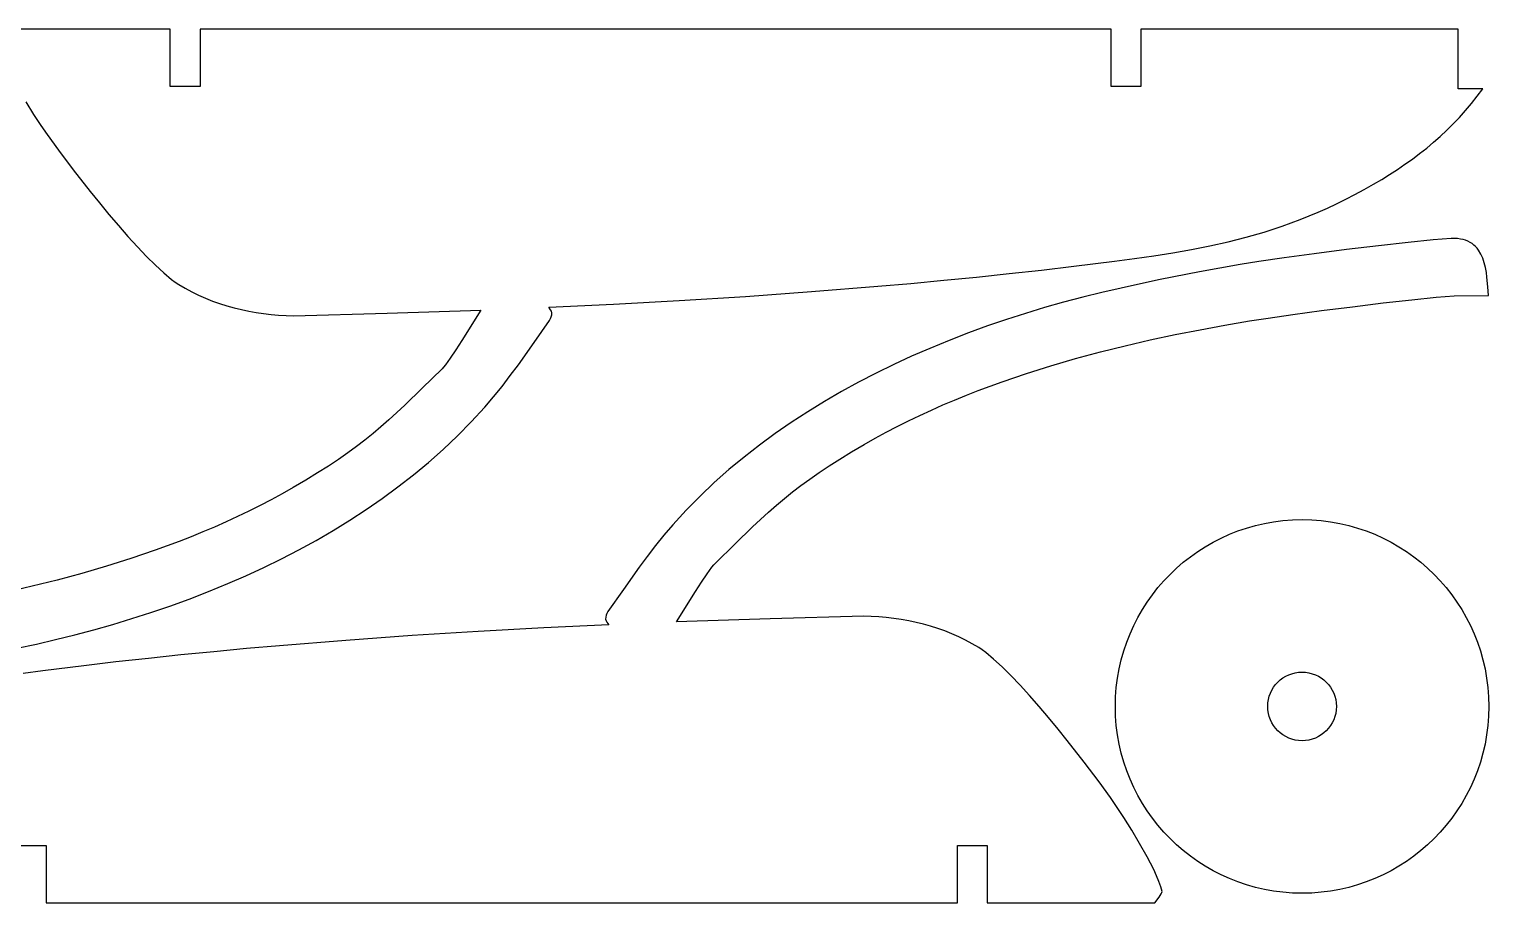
# Model space of a CAD drawing. Extents: x 378 to 958, y 20 to 900.
# Drawn here: x 538.9 to 666.5, y 107.3 to 183.6 of the extents above; entities that cross this region are included whole.
import ezdxf

# ---------------------------------------------------------------- set-up
doc = ezdxf.new("R2010")
doc.units = 0
doc.layers.get('0').update_dxf_attribs({"linetype": 'CONTINUOUS'})

msp = doc.modelspace()

# ---------------------------------------------------------------- linework, layer by layer
at = {"color": 4}
for p, q in [((551.211215, 183.634334), (536.536215, 183.634134)), ((551.211015, 178.635434), (551.211215, 183.634334)), ((553.810715, 183.634334), (553.810615, 178.635534)), ((633.486915, 183.636034), (553.810715, 183.634334)), ((633.487415, 178.637134), (633.486915, 183.636034)), ((663.830515, 183.636534), (636.086415, 183.636034)), ((636.086415, 183.636034), (636.086915, 178.637134)), ((663.831215, 178.438234), (663.830515, 183.636534)), ((553.810615, 178.635534), (551.211015, 178.635434)), ((636.086915, 178.637134), (633.487415, 178.637134)), ((665.989615, 178.438234), (663.831215, 178.438234)), ((664.994018, 177.140166), (665.498371, 177.777435)), ((665.498371, 177.777435), (665.989615, 178.438234)), ((538.569899, 177.282829), (539.256179, 176.193374)), ((539.256179, 176.193374), (539.891761, 175.226864)), ((663.945118, 175.931966), (664.47634, 176.525364)), ((664.47634, 176.525364), (664.994018, 177.140166)), ((539.891761, 175.226864), (540.432915, 174.438134)), ((662.841172, 174.805131), (663.400134, 175.358909)), ((663.400134, 175.358909), (663.945118, 175.931966)), ((540.432915, 174.438134), (541.427138, 173.062501)), ((661.078234, 173.24884), (661.68044, 173.751159)), ((661.68044, 173.751159), (662.268013, 174.269569)), ((662.268013, 174.269569), (662.841172, 174.805131)), ((541.427138, 173.062501), (542.713985, 171.354245)), ((659.829057, 172.288218), (660.461179, 172.761547)), ((660.461179, 172.761547), (661.078234, 173.24884)), ((542.713985, 171.354245), (544.210768, 169.442138)), ((657.840108, 170.941388), (658.518739, 171.379201)), ((658.518739, 171.379201), (659.181649, 171.827791)), ((659.181649, 171.827791), (659.829057, 172.288218)), ((655.616545, 169.631069), (656.434815, 170.093834)), ((656.434815, 170.093834), (657.145539, 170.513286)), ((657.145539, 170.513286), (657.840108, 170.941388)), ((544.210768, 169.442138), (545.012047, 168.44988)), ((653.194536, 168.379948), (653.997, 168.774927)), ((653.997, 168.774927), (654.804138, 169.1917)), ((654.804138, 169.1917), (655.616545, 169.631069)), ((545.012047, 168.44988), (545.834802, 167.454947)), ((545.834802, 167.454947), (546.668698, 166.473436)), ((650.019524, 167.001955), (650.80924, 167.317767)), ((650.80924, 167.317767), (651.601251, 167.652169)), ((651.601251, 167.652169), (652.396151, 168.005963)), ((652.396151, 168.005963), (653.194536, 168.379948)), ((546.668698, 166.473436), (547.5034, 165.521442)), ((646.871713, 165.90858), (648.444598, 166.422895)), ((648.444598, 166.422895), (649.231508, 166.703931)), ((649.231508, 166.703931), (650.019524, 167.001955)), ((547.5034, 165.521442), (548.328571, 164.615062)), ((640.505438, 164.370582), (642.117734, 164.690011)), ((642.117734, 164.690011), (643.71304, 165.048547)), ((643.71304, 165.048547), (645.296113, 165.4526)), ((645.296113, 165.4526), (646.871713, 165.90858)), ((656.866891, 164.704997), (654.063041, 164.367638)), ((659.459974, 164.996338), (656.866891, 164.704997)), ((661.64072, 165.215811), (659.459974, 164.996338)), ((663.207554, 165.337563), (661.64072, 165.215811)), ((663.497409, 165.343691), (663.207554, 165.337563)), ((663.768784, 165.330423), (663.497409, 165.343691)), ((664.022317, 165.298659), (663.768784, 165.330423)), ((664.258644, 165.249296), (664.022317, 165.298659)), ((664.478401, 165.183234), (664.258644, 165.249296)), ((664.682226, 165.101371), (664.478401, 165.183234)), ((664.870754, 165.004605), (664.682226, 165.101371)), ((665.044623, 164.893835), (664.870754, 165.004605)), ((665.204468, 164.76996), (665.044623, 164.893835)), ((665.350927, 164.633878), (665.204468, 164.76996)), ((548.328571, 164.615062), (549.133876, 163.770392)), ((549.133876, 163.770392), (549.908978, 163.003528)), ((633.79119, 163.355751), (635.519028, 163.582844)), ((635.519028, 163.582844), (637.210843, 163.823408)), ((637.210843, 163.823408), (638.871393, 164.08385)), ((638.871393, 164.08385), (640.505438, 164.370582)), ((648.62934, 163.658276), (646.402633, 163.337975)), ((651.25, 164.010114), (648.62934, 163.658276)), ((654.063041, 164.367638), (651.25, 164.010114)), ((665.484635, 164.486488), (665.350927, 164.633878)), ((665.60623, 164.328688), (665.484635, 164.486488)), ((665.815625, 163.985453), (665.60623, 164.328688)), ((665.984204, 163.611363), (665.815625, 163.985453)), ((666.11706, 163.213606), (665.984204, 163.611363)), ((549.908978, 163.003528), (550.643543, 162.330567)), ((550.643543, 162.330567), (551.327233, 161.767603)), ((621.71279, 161.974672), (624.563029, 162.273298)), ((624.563029, 162.273298), (627.395805, 162.587089)), ((627.395805, 162.587089), (630.208415, 162.916334)), ((630.208415, 162.916334), (633.79119, 163.355751)), ((641.22393, 162.426984), (637.75897, 161.748527)), ((644.771454, 163.075063), (641.22393, 162.426984)), ((646.402633, 163.337975), (644.771454, 163.075063)), ((666.219284, 162.79937), (666.11706, 163.213606)), ((666.29597, 162.375844), (666.219284, 162.79937)), ((666.35221, 161.950216), (666.29597, 162.375844)), ((551.327233, 161.767603), (551.646771, 161.532401)), ((551.646771, 161.532401), (551.949715, 161.330734)), ((551.949715, 161.330734), (552.517804, 160.991731)), ((552.517804, 160.991731), (553.098182, 160.677695)), ((607.29429, 160.698922), (613.084336, 161.166901)), ((613.084336, 161.166901), (615.97074, 161.421763)), ((615.97074, 161.421763), (618.847793, 161.690924)), ((618.847793, 161.690924), (621.71279, 161.974672)), ((634.357276, 161.01641), (632.674125, 160.622953)), ((636.051421, 161.390631), (634.357276, 161.01641)), ((637.75897, 161.748527), (636.051421, 161.390631)), ((666.42372, 161.121411), (666.35221, 161.950216)), ((666.474554, 160.370463), (666.42372, 161.121411)), ((553.098182, 160.677695), (553.689925, 160.388059)), ((553.689925, 160.388059), (554.29211, 160.122256)), ((554.29211, 160.122256), (554.903813, 159.879722)), ((554.903813, 159.879722), (555.524112, 159.659888)), ((555.524112, 159.659888), (556.152083, 159.462189)), ((584.300815, 159.341234), (589.980916, 159.608141)), ((589.980916, 159.608141), (595.720949, 159.921852)), ((595.720949, 159.921852), (601.499284, 160.284675)), ((601.499284, 160.284675), (607.29429, 160.698922)), ((629.331152, 159.766692), (627.666507, 159.298068)), ((630.999554, 160.207351), (629.331152, 159.766692)), ((632.674125, 160.622953), (630.999554, 160.207351)), ((654.587491, 159.382001), (657.279701, 159.71015)), ((657.279701, 159.71015), (659.781193, 159.995646)), ((659.781193, 159.995646), (661.9081, 160.21356)), ((661.9081, 160.21356), (663.476554, 160.338963)), ((663.476554, 160.338963), (666.474554, 160.370463)), ((556.152083, 159.462189), (556.786802, 159.286059)), ((556.786802, 159.286059), (557.427347, 159.130932)), ((557.427347, 159.130932), (558.072794, 158.99624)), ((558.072794, 158.99624), (558.722219, 158.881418)), ((558.722219, 158.881418), (559.374701, 158.7859)), ((559.374701, 158.7859), (560.029314, 158.709119)), ((560.029314, 158.709119), (560.685136, 158.650508)), ((560.685136, 158.650508), (561.341244, 158.609502)), ((561.341244, 158.609502), (561.996715, 158.585534)), ((561.996715, 158.585534), (570.18724, 158.823259)), ((570.18724, 158.823259), (578.376715, 159.090534)), ((578.376715, 159.090534), (576.700252, 156.417234)), ((584.465377, 159.103334), (584.300815, 159.341234)), ((584.376615, 158.186334), (584.465371, 158.336558)), ((584.465371, 158.336558), (584.52964, 158.501547)), ((584.536713, 158.981178), (584.465377, 159.103334)), ((584.52964, 158.501547), (584.566121, 158.67443)), ((584.571515, 158.848334), (584.536713, 158.981178)), ((584.566121, 158.67443), (584.571515, 158.848334)), ((626.003206, 158.798567), (624.338838, 158.26528)), ((627.666507, 159.298068), (626.003206, 158.798567)), ((645.588854, 158.141463), (647.205247, 158.39093)), ((647.205247, 158.39093), (649.366396, 158.697462)), ((649.366396, 158.697462), (651.888434, 159.036128)), ((651.888434, 159.036128), (654.587491, 159.382001)), ((583.015513, 156.246819), (584.376615, 158.186334)), ((620.997253, 157.085706), (619.315211, 156.433598)), ((622.670991, 157.695297), (620.997253, 157.085706)), ((624.338838, 158.26528), (622.670991, 157.695297)), ((639.084557, 156.938955), (641.261857, 157.370947)), ((641.261857, 157.370947), (643.431299, 157.770998)), ((643.431299, 157.770998), (645.588854, 158.141463)), ((576.700252, 156.417234), (576.182485, 155.615972)), ((581.645927, 154.311709), (583.015513, 156.246819)), ((617.622454, 155.736063), (616.039319, 155.045271)), ((619.315211, 156.433598), (617.622454, 155.736063)), ((632.545813, 155.427784), (634.722506, 155.969728)), ((634.722506, 155.969728), (636.903431, 156.472666)), ((636.903431, 156.472666), (639.084557, 156.938955)), ((575.697457, 154.893159), (575.281267, 154.314609)), ((576.182485, 155.615972), (575.697457, 154.893159)), ((616.039319, 155.045271), (614.473299, 154.323179)), ((628.221241, 154.217463), (630.377382, 154.844481)), ((630.377382, 154.844481), (632.545813, 155.427784)), ((574.970015, 153.946134), (573.246793, 152.258947)), ((575.110267, 154.099999), (574.970015, 153.946134)), ((575.281267, 154.314609), (575.110267, 154.099999)), ((580.22521, 152.417363), (580.944625, 153.357168)), ((580.944625, 153.357168), (581.645927, 154.311709)), ((612.925816, 153.568696), (611.398291, 152.78073)), ((614.473299, 154.323179), (612.925816, 153.568696)), ((623.961953, 152.822867), (626.081422, 153.544377)), ((626.081422, 153.544377), (628.221241, 154.217463)), ((573.246793, 152.258947), (571.724763, 150.789674)), ((579.48235, 151.496836), (580.22521, 152.417363)), ((609.892146, 151.958192), (608.408802, 151.099989)), ((611.398291, 152.78073), (609.892146, 151.958192)), ((620.82972, 151.644659), (621.866863, 152.05058)), ((621.866863, 152.05058), (623.961953, 152.822867)), ((571.724763, 150.789674), (570.317087, 149.485121)), ((578.710715, 150.600134), (579.48235, 151.496836)), ((608.408802, 151.099989), (606.949681, 150.205031)), ((617.765943, 150.344253), (618.778757, 150.79179)), ((618.778757, 150.79179), (619.800184, 151.22516)), ((619.800184, 151.22516), (620.82972, 151.644659)), ((570.317087, 149.485121), (569.628995, 148.877992)), ((577.533564, 149.325255), (578.710715, 150.600134)), ((606.949681, 150.205031), (605.516204, 149.272226)), ((614.784221, 148.913703), (615.768172, 149.405504)), ((615.768172, 149.405504), (616.762247, 149.882256)), ((616.762247, 149.882256), (617.765943, 150.344253)), ((568.936927, 148.292097), (568.23003, 147.720785)), ((569.628995, 148.877992), (568.936927, 148.292097)), ((575.069636, 146.914135), (576.319397, 148.096952)), ((576.319397, 148.096952), (577.533564, 149.325255)), ((604.109792, 148.300483), (602.731868, 147.288711)), ((605.516204, 149.272226), (604.109792, 148.300483)), ((612.848709, 147.883777), (613.810899, 148.406559)), ((613.810899, 148.406559), (614.784221, 148.913703)), ((567.497447, 147.157409), (566.728326, 146.595318)), ((568.23003, 147.720785), (567.497447, 147.157409)), ((573.785702, 145.775713), (575.069636, 146.914135)), ((602.731868, 147.288711), (601.383852, 146.235818)), ((610.783516, 146.689666), (611.898154, 147.345063)), ((611.898154, 147.345063), (612.848709, 147.883777)), ((565.91181, 146.027864), (565.037046, 145.448398)), ((566.728326, 146.595318), (565.91181, 146.027864)), ((572.469016, 144.680595), (573.785702, 145.775713)), ((601.383852, 146.235818), (600.067166, 145.140715)), ((608.815823, 145.4681), (609.759691, 146.066227)), ((609.759691, 146.066227), (610.783516, 146.689666)), ((564.093178, 144.85027), (563.069353, 144.226832)), ((565.037046, 145.448398), (564.093178, 144.85027)), ((571.121001, 143.62769), (572.469016, 144.680595)), ((600.067166, 145.140715), (598.783232, 144.002309)), ((606.355421, 143.759089), (607.124543, 144.32118)), ((607.124543, 144.32118), (607.941059, 144.888634)), ((607.941059, 144.888634), (608.815823, 145.4681)), ((561.00416, 143.03272), (560.04197, 142.509939)), ((561.954715, 143.571434), (561.00416, 143.03272)), ((563.069353, 144.226832), (561.954715, 143.571434)), ((569.743076, 142.615909), (571.121001, 143.62769)), ((598.783232, 144.002309), (597.533471, 142.819509)), ((604.915941, 142.624401), (605.622839, 143.195712)), ((605.622839, 143.195712), (606.355421, 143.759089)), ((559.068647, 142.002794), (558.084697, 141.510993)), ((560.04197, 142.509939), (559.068647, 142.002794)), ((568.336665, 141.644159), (569.743076, 142.615909)), ((597.533471, 142.819509), (596.319305, 141.591224)), ((603.535782, 141.431377), (604.223874, 142.038505)), ((604.223874, 142.038505), (604.915941, 142.624401)), ((556.086925, 140.572245), (555.074112, 140.124708)), ((557.090622, 141.034242), (556.086925, 140.572245)), ((558.084697, 141.510993), (557.090622, 141.034242)), ((565.444066, 139.816394), (566.903187, 140.711352)), ((566.903187, 140.711352), (568.336665, 141.644159)), ((596.319305, 141.591224), (595.142154, 140.316363)), ((602.128106, 140.126824), (603.535782, 141.431377)), ((646.100875, 140.25666), (646.89092, 140.438999)), ((646.89092, 140.438999), (647.695075, 140.582605)), ((647.695075, 140.582605), (648.512314, 140.686451)), ((648.512314, 140.686451), (649.341611, 140.749511)), ((649.341611, 140.749511), (650.18194, 140.770758)), ((650.18194, 140.770758), (651.022269, 140.749511)), ((651.022269, 140.749511), (651.851567, 140.686451)), ((651.851567, 140.686451), (652.668806, 140.582605)), ((652.668806, 140.582605), (653.47296, 140.438999)), ((653.47296, 140.438999), (654.263005, 140.25666)), ((553.023148, 139.271839), (551.986005, 138.865918)), ((554.052685, 139.691338), (553.023148, 139.271839)), ((555.074112, 140.124708), (554.052685, 139.691338)), ((563.960722, 138.958197), (565.444066, 139.816394)), ((594.370519, 139.419661), (593.627659, 138.499135)), ((595.142154, 140.316363), (594.370519, 139.419661)), ((600.606075, 138.65755), (602.128106, 140.126824)), ((642.398211, 138.799863), (643.102316, 139.160482)), ((643.102316, 139.160482), (643.825661, 139.487498)), ((643.825661, 139.487498), (644.56722, 139.779883)), ((644.56722, 139.779883), (645.325966, 140.036612)), ((645.325966, 140.036612), (646.100875, 140.25666)), ((654.263005, 140.25666), (655.037914, 140.036612)), ((655.037914, 140.036612), (655.796661, 139.779883)), ((655.796661, 139.779883), (656.53822, 139.487498)), ((656.53822, 139.487498), (657.261565, 139.160482)), ((657.261565, 139.160482), (657.96567, 138.799863)), ((549.890916, 138.09363), (547.771447, 137.372121)), ((551.986005, 138.865918), (549.890916, 138.09363)), ((560.927052, 137.347719), (562.454577, 138.135669)), ((562.454577, 138.135669), (563.960722, 138.958197)), ((593.627659, 138.499135), (592.908243, 137.559329)), ((598.882854, 136.970363), (600.606075, 138.65755)), ((640.411596, 137.526642), (641.051825, 137.981917)), ((641.051825, 137.981917), (641.714372, 138.406666)), ((641.714372, 138.406666), (642.398211, 138.799863)), ((657.96567, 138.799863), (658.649509, 138.406666)), ((658.649509, 138.406666), (659.312055, 137.981917)), ((659.312055, 137.981917), (659.952284, 137.526642)), ((545.631627, 136.699034), (543.475487, 136.072017)), ((547.771447, 137.372121), (545.631627, 136.699034)), ((557.81355, 135.871193), (559.379569, 136.593258)), ((559.379569, 136.593258), (560.927052, 137.347719)), ((592.206941, 136.604788), (590.837356, 134.669679)), ((592.908243, 137.559329), (592.206941, 136.604788)), ((598.155412, 136.023254), (598.571602, 136.601831)), ((598.571602, 136.601831), (598.742601, 136.816465)), ((598.742601, 136.816465), (598.882854, 136.970363)), ((639.202197, 136.528618), (639.794712, 137.041867)), ((639.794712, 137.041867), (640.411596, 137.526642)), ((659.952284, 137.526642), (660.569169, 137.041867)), ((660.569169, 137.041867), (661.161684, 136.528618)), ((541.307055, 135.488714), (539.130363, 134.94677)), ((543.475487, 136.072017), (541.307055, 135.488714)), ((556.230415, 135.180434), (557.81355, 135.871193)), ((597.152616, 134.499188), (597.670383, 135.300438)), ((597.670383, 135.300438), (598.155412, 136.023254)), ((637.581132, 134.828287), (638.094381, 135.420802)), ((638.094381, 135.420802), (638.635078, 135.987921)), ((638.635078, 135.987921), (639.202197, 136.528618)), ((661.161684, 136.528618), (661.728803, 135.987921)), ((661.728803, 135.987921), (662.2695, 135.420802)), ((662.2695, 135.420802), (662.782749, 134.828287)), ((539.130363, 134.94677), (536.949438, 134.443831)), ((552.855616, 133.830792), (554.537658, 134.482899)), ((554.537658, 134.482899), (556.230415, 135.180434)), ((590.837356, 134.669679), (589.476254, 132.730163)), ((595.476154, 131.825963), (597.152616, 134.499188)), ((636.641082, 133.571174), (637.096357, 134.211402)), ((637.096357, 134.211402), (637.581132, 134.828287)), ((662.782749, 134.828287), (663.267524, 134.211402)), ((663.267524, 134.211402), (663.722799, 133.571174)), ((549.51403, 132.651217), (551.181877, 133.221201)), ((551.181877, 133.221201), (552.855616, 133.830792)), ((635.823136, 132.224788), (636.216333, 132.908627)), ((636.216333, 132.908627), (636.641082, 133.571174)), ((663.722799, 133.571174), (664.147548, 132.908627)), ((664.147548, 132.908627), (664.540745, 132.224788)), ((544.521717, 131.149805), (546.186362, 131.61843)), ((546.186362, 131.61843), (547.849662, 132.11793)), ((547.849662, 132.11793), (549.51403, 132.651217)), ((589.552054, 131.575263), (583.871953, 131.308324)), ((589.286748, 132.241998), (589.281354, 132.068063)), ((589.281354, 132.068063), (589.316156, 131.935277)), ((589.323229, 132.414863), (589.286748, 132.241998)), ((589.316156, 131.935277), (589.387491, 131.813151)), ((589.387498, 132.579854), (589.323229, 132.414863)), ((589.387491, 131.813151), (589.552054, 131.575263)), ((589.476254, 132.730163), (589.387498, 132.579854)), ((603.665629, 132.093226), (595.476154, 131.825963)), ((611.856154, 132.330863), (603.665629, 132.093226)), ((612.511624, 132.306913), (611.856154, 132.330863)), ((613.167732, 132.265922), (612.511624, 132.306913)), ((613.823555, 132.207325), (613.167732, 132.265922)), ((614.478168, 132.130555), (613.823555, 132.207325)), ((615.130649, 132.035047), (614.478168, 132.130555)), ((615.780075, 131.920233), (615.130649, 132.035047)), ((616.425522, 131.785548), (615.780075, 131.920233)), ((617.066066, 131.630426), (616.425522, 131.785548)), ((617.700786, 131.4543), (617.066066, 131.630426)), ((635.135501, 130.797338), (635.462517, 131.520683)), ((635.462517, 131.520683), (635.823136, 132.224788)), ((664.540745, 132.224788), (664.901364, 131.520683)), ((664.901364, 131.520683), (665.228379, 130.797338)), ((539.495592, 129.900088), (541.178744, 130.293545)), ((541.178744, 130.293545), (542.853315, 130.709147)), ((542.853315, 130.709147), (544.521717, 131.149805)), ((566.558579, 130.217501), (560.768533, 129.749526)), ((572.353585, 130.631752), (566.558579, 130.217501)), ((578.13192, 130.99459), (572.353585, 130.631752)), ((583.871953, 131.308324), (578.13192, 130.99459)), ((618.328757, 131.256604), (617.700786, 131.4543)), ((618.949055, 131.036773), (618.328757, 131.256604)), ((619.560759, 130.79424), (618.949055, 131.036773)), ((620.162944, 130.528438), (619.560759, 130.79424)), ((620.754687, 130.238802), (620.162944, 130.528438)), ((621.335065, 129.924766), (620.754687, 130.238802)), ((634.843116, 130.055779), (635.135501, 130.797338)), ((665.228379, 130.797338), (665.520765, 130.055779)), ((537.801448, 129.525866), (539.495592, 129.900088)), ((552.140078, 128.94178), (549.28984, 128.643167)), ((555.005076, 129.225518), (552.140078, 128.94178)), ((557.882129, 129.49467), (555.005076, 129.225518)), ((560.768533, 129.749526), (557.882129, 129.49467)), ((621.903154, 129.585763), (621.335065, 129.924766)), ((622.206097, 129.384097), (621.903154, 129.585763)), ((622.525635, 129.148894), (622.206097, 129.384097)), ((623.209326, 128.585931), (622.525635, 129.148894)), ((634.366339, 128.522124), (634.586387, 129.297032)), ((634.586387, 129.297032), (634.843116, 130.055779)), ((665.520765, 130.055779), (665.777494, 129.297032)), ((665.777494, 129.297032), (665.997542, 128.522124)), ((543.644454, 128.000163), (540.061679, 127.560747)), ((546.457064, 128.329391), (543.644454, 128.000163)), ((549.28984, 128.643167), (546.457064, 128.329391)), ((623.943891, 127.912969), (623.209326, 128.585931)), ((624.718993, 127.146105), (623.943891, 127.912969)), ((634.040394, 126.927924), (634.184, 127.732079)), ((634.184, 127.732079), (634.366339, 128.522124)), ((665.997542, 128.522124), (666.179881, 127.732079)), ((666.179881, 127.732079), (666.323487, 126.927924)), ((540.061679, 127.560747), (538.333841, 127.333653)), ((625.524298, 126.301435), (624.718993, 127.146105)), ((633.936548, 126.110685), (634.040394, 126.927924)), ((666.323487, 126.927924), (666.427333, 126.110685)), ((626.349469, 125.395056), (625.524298, 126.301435)), ((627.18417, 124.443062), (626.349469, 125.395056)), ((633.85224, 124.441058), (633.873488, 125.281388)), ((633.873488, 125.281388), (633.936548, 126.110685)), ((666.427333, 126.110685), (666.490392, 125.281388)), ((666.490392, 125.281388), (666.51164, 124.441058)), ((628.018066, 123.461551), (627.18417, 124.443062)), ((633.873488, 123.600729), (633.85224, 124.441058)), ((666.51164, 124.441058), (666.490392, 123.600729)), ((628.840822, 122.466618), (628.018066, 123.461551)), ((633.936548, 122.771432), (633.873488, 123.600729)), ((634.040394, 121.954193), (633.936548, 122.771432)), ((666.427333, 122.771432), (666.323487, 121.954193)), ((666.490392, 123.600729), (666.427333, 122.771432)), ((629.6421, 121.47436), (628.840822, 122.466618)), ((631.138884, 119.562252), (629.6421, 121.47436)), ((634.184, 121.150038), (634.040394, 121.954193)), ((666.323487, 121.954193), (666.179881, 121.150038)), ((634.366339, 120.359993), (634.184, 121.150038)), ((634.586387, 119.585085), (634.366339, 120.359993)), ((665.997542, 120.359993), (665.777494, 119.585085)), ((666.179881, 121.150038), (665.997542, 120.359993)), ((632.42573, 117.853997), (631.138884, 119.562252)), ((634.843116, 118.826338), (634.586387, 119.585085)), ((635.135501, 118.084779), (634.843116, 118.826338)), ((665.520765, 118.826338), (665.228379, 118.084779)), ((665.777494, 119.585085), (665.520765, 118.826338)), ((633.419954, 116.478363), (632.42573, 117.853997)), ((635.462517, 117.361434), (635.135501, 118.084779)), ((665.228379, 118.084779), (664.901364, 117.361434)), ((633.961108, 115.689633), (633.419954, 116.478363)), ((635.823136, 116.657329), (635.462517, 117.361434)), ((636.216333, 115.97349), (635.823136, 116.657329)), ((664.540745, 116.657329), (664.147548, 115.97349)), ((664.901364, 117.361434), (664.540745, 116.657329)), ((634.59669, 114.723123), (633.961108, 115.689633)), ((636.641082, 115.310943), (636.216333, 115.97349)), ((637.096357, 114.670715), (636.641082, 115.310943)), ((663.722799, 115.310943), (663.267524, 114.670715)), ((664.147548, 115.97349), (663.722799, 115.310943)), ((635.28297, 113.633664), (634.59669, 114.723123)), ((635.976216, 112.476088), (635.28297, 113.633664)), ((637.581132, 114.05383), (637.096357, 114.670715)), ((638.094381, 113.461315), (637.581132, 114.05383)), ((662.782749, 114.05383), (662.2695, 113.461315)), ((663.267524, 114.670715), (662.782749, 114.05383)), ((636.632699, 111.305228), (635.976216, 112.476088)), ((638.635078, 112.894196), (638.094381, 113.461315)), ((639.202197, 112.353499), (638.635078, 112.894196)), ((639.794712, 111.84025), (639.202197, 112.353499)), ((661.161684, 112.353499), (660.569169, 111.84025)), ((661.728803, 112.894196), (661.161684, 112.353499)), ((662.2695, 113.461315), (661.728803, 112.894196)), ((537.765954, 112.279363), (540.365454, 112.279363)), ((540.365454, 112.279363), (540.365954, 107.280463)), ((620.042154, 107.282063), (620.042254, 112.280963)), ((620.042254, 112.280963), (622.641854, 112.281063)), ((622.641854, 112.281063), (622.641654, 107.282063)), ((636.933488, 110.731952), (636.632699, 111.305228)), ((640.411596, 111.355475), (639.794712, 111.84025)), ((641.051825, 110.9002), (640.411596, 111.355475)), ((659.952284, 111.355475), (659.312055, 110.9002)), ((660.569169, 111.84025), (659.952284, 111.355475)), ((637.208687, 110.175916), (636.933488, 110.731952)), ((637.452829, 109.643976), (637.208687, 110.175916)), ((641.714372, 110.475451), (641.051825, 110.9002)), ((642.398211, 110.082254), (641.714372, 110.475451)), ((643.102316, 109.721635), (642.398211, 110.082254)), ((657.96567, 110.082254), (657.261565, 109.721635)), ((658.649509, 110.475451), (657.96567, 110.082254)), ((659.312055, 110.9002), (658.649509, 110.475451)), ((637.660449, 109.142984), (637.452829, 109.643976)), ((637.826079, 108.679795), (637.660449, 109.142984)), ((637.944254, 108.261263), (637.826079, 108.679795)), ((643.825661, 109.394619), (643.102316, 109.721635)), ((644.56722, 109.102234), (643.825661, 109.394619)), ((645.325966, 108.845505), (644.56722, 109.102234)), ((646.100875, 108.625457), (645.325966, 108.845505)), ((646.89092, 108.443118), (646.100875, 108.625457)), ((654.263005, 108.625457), (653.47296, 108.443118)), ((655.037914, 108.845505), (654.263005, 108.625457)), ((655.796661, 109.102234), (655.037914, 108.845505)), ((656.53822, 109.394619), (655.796661, 109.102234)), ((657.261565, 109.721635), (656.53822, 109.394619)), ((540.365954, 107.280463), (620.042154, 107.282063)), ((622.641654, 107.282063), (637.316654, 107.282363)), ((637.316654, 107.282363), (637.681529, 107.778863)), ((637.681529, 107.778863), (637.874091, 108.073688)), ((637.874091, 108.073688), (637.930527, 108.187365)), ((637.930527, 108.187365), (637.944254, 108.261263)), ((647.695075, 108.299512), (646.89092, 108.443118)), ((648.512314, 108.195666), (647.695075, 108.299512)), ((649.341611, 108.132606), (648.512314, 108.195666)), ((650.18194, 108.111358), (649.341611, 108.132606)), ((651.022269, 108.132606), (650.18194, 108.111358)), ((651.851567, 108.195666), (651.022269, 108.132606)), ((652.668806, 108.299512), (651.851567, 108.195666)), ((653.47296, 108.443118), (652.668806, 108.299512))]:
    msp.add_line(p, q, dxfattribs=at)
at = {"color": 7}
for p, q in [((647.86698, 126.349356), (648.060603, 126.562396)), ((648.060603, 126.562396), (648.273643, 126.756019)), ((648.273643, 126.756019), (648.504592, 126.928718)), ((648.504592, 126.928718), (648.751942, 127.078984)), ((648.751942, 127.078984), (649.014186, 127.20531)), ((649.014186, 127.20531), (649.289815, 127.306188)), ((649.289815, 127.306188), (649.577323, 127.380111)), ((649.577323, 127.380111), (649.8752, 127.42557)), ((649.8752, 127.42557), (650.18194, 127.441058)), ((650.18194, 127.441058), (650.48868, 127.42557)), ((650.48868, 127.42557), (650.786558, 127.380111)), ((650.786558, 127.380111), (651.074066, 127.306188)), ((651.074066, 127.306188), (651.349695, 127.20531)), ((651.349695, 127.20531), (651.611939, 127.078984)), ((651.611939, 127.078984), (651.859289, 126.928718)), ((651.859289, 126.928718), (652.090238, 126.756019)), ((652.090238, 126.756019), (652.303278, 126.562396)), ((652.303278, 126.562396), (652.496901, 126.349356)), ((647.242888, 125.045676), (647.316811, 125.333184)), ((647.316811, 125.333184), (647.417689, 125.608813)), ((647.417689, 125.608813), (647.544015, 125.871057)), ((647.544015, 125.871057), (647.694281, 126.118407)), ((647.694281, 126.118407), (647.86698, 126.349356)), ((652.496901, 126.349356), (652.6696, 126.118407)), ((652.6696, 126.118407), (652.819866, 125.871057)), ((652.819866, 125.871057), (652.946192, 125.608813)), ((652.946192, 125.608813), (653.04707, 125.333184)), ((653.04707, 125.333184), (653.120993, 125.045676)), ((647.18194, 124.441058), (647.197429, 124.747799)), ((647.197429, 124.134318), (647.18194, 124.441058)), ((647.197429, 124.747799), (647.242888, 125.045676)), ((647.242888, 123.836441), (647.197429, 124.134318)), ((647.316811, 123.548933), (647.242888, 123.836441)), ((653.120993, 123.836441), (653.04707, 123.548933)), ((653.120993, 125.045676), (653.166452, 124.747799)), ((653.166452, 124.134318), (653.120993, 123.836441)), ((653.166452, 124.747799), (653.18194, 124.441058)), ((653.18194, 124.441058), (653.166452, 124.134318)), ((647.417689, 123.273304), (647.316811, 123.548933)), ((647.544015, 123.01106), (647.417689, 123.273304)), ((647.694281, 122.76371), (647.544015, 123.01106)), ((647.86698, 122.532761), (647.694281, 122.76371)), ((652.6696, 122.76371), (652.496901, 122.532761)), ((652.819866, 123.01106), (652.6696, 122.76371)), ((652.946192, 123.273304), (652.819866, 123.01106)), ((653.04707, 123.548933), (652.946192, 123.273304)), ((648.060603, 122.319721), (647.86698, 122.532761)), ((648.273643, 122.126098), (648.060603, 122.319721)), ((648.504592, 121.953399), (648.273643, 122.126098)), ((648.751942, 121.803133), (648.504592, 121.953399)), ((649.014186, 121.676807), (648.751942, 121.803133)), ((649.289815, 121.575929), (649.014186, 121.676807)), ((649.577323, 121.502006), (649.289815, 121.575929)), ((649.8752, 121.456547), (649.577323, 121.502006)), ((650.18194, 121.441058), (649.8752, 121.456547)), ((650.48868, 121.456547), (650.18194, 121.441058)), ((650.786558, 121.502006), (650.48868, 121.456547)), ((651.074066, 121.575929), (650.786558, 121.502006)), ((651.349695, 121.676807), (651.074066, 121.575929)), ((651.611939, 121.803133), (651.349695, 121.676807)), ((651.859289, 121.953399), (651.611939, 121.803133)), ((652.090238, 122.126098), (651.859289, 121.953399)), ((652.303278, 122.319721), (652.090238, 122.126098)), ((652.496901, 122.532761), (652.303278, 122.319721))]:
    msp.add_line(p, q, dxfattribs=at)

doc.saveas('drawing.dxf')
